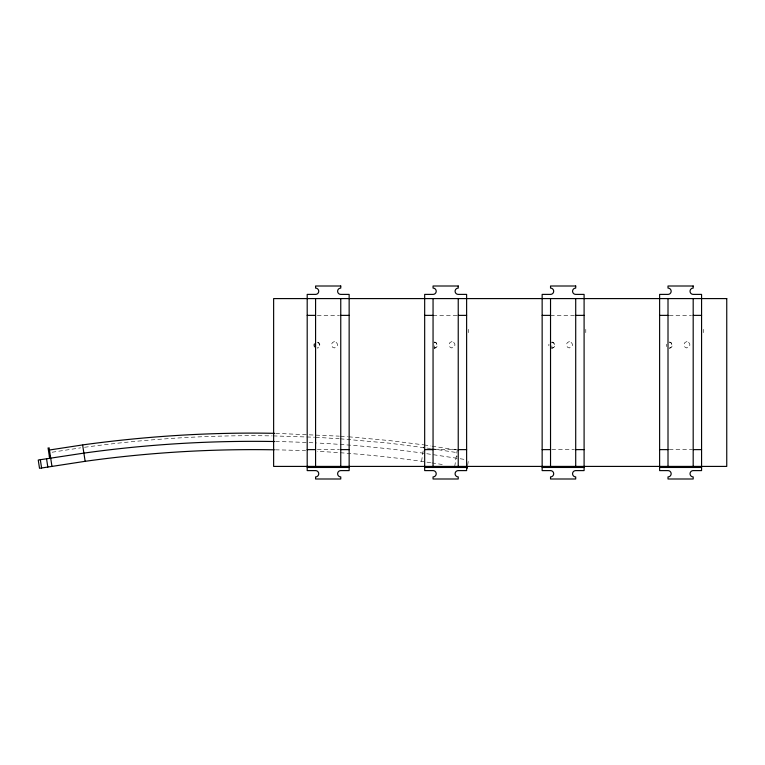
<?xml version="1.0" encoding="UTF-8"?>
<svg xmlns="http://www.w3.org/2000/svg" width="765" height="765" viewBox="0 0 765 765"><rect width="100%" height="100%" fill="white"/><g stroke="black" fill="none" stroke-linecap="round" stroke-linejoin="round"><path stroke-width="0.57" stroke-dasharray="3.83 2.87" d="M421.563 461.314L423.762 446.99M454.735 466.411L457.269 449.897M467.654 465.216L468.448 460.033M52.125 452.23L80.727 447.831M84.523 447.286C146.67 438.823 209.447 434.759 272.168 435.897M434.233 348.257L435.008 348.19A3.146 2.993 -90 0 0 434.472 341.974L434.348 348.247M551.708 348.257L552.483 348.19A3.146 2.993 -90 0 0 551.948 341.974L551.823 348.247M669.298 348.247L669.958 348.19A3.146 2.993 -90 0 0 669.423 341.974M317.332 315.371L339.469 315.371M433.057 315.371L456.944 315.371M550.532 315.371L574.419 315.371M669.298 315.371L691.436 315.371M317.332 449.629L339.469 449.629M434.348 449.629L456.944 449.629M551.823 449.629L574.419 449.629M669.298 449.629L691.895 449.629M275.744 433.353L339.306 436.155M273.344 435.907L314.482 437.226M315.658 437.274L339.134 438.747M340.482 436.241L347.54 436.729M348.716 436.805L389.787 440.611L423.705 444.857M340.301 438.823L389.5 443.184L430.552 448.539M424.078 444.924L430.944 445.976M432.091 446.148L457.26 450.011M431.699 448.711L456.858 452.574M456.332 456.045L457.365 456.208M457.049 458.273L422.557 453.081A1225.004 1225.004 0 0 0 317.704 443.031M460.157 458.751L464.824 459.469M430.714 462.72L421.41 461.295A1216.713 1216.713 0 0 0 317.274 451.312M431.862 462.892L443.298 464.651M703.255 329.332L703.255 332.689M585.78 329.332L585.78 332.689M468.304 329.332L468.304 332.689M551.823 342.28A2.84 2.563 -90 0 1 554.395 345.12A2.84 2.563 -90 0 1 551.823 347.96M548.907 345.809A3.146 2.993 -90 0 1 548.974 344.183M669.298 342.28A2.84 2.563 -90 0 1 671.871 345.12A2.84 2.563 -90 0 1 669.298 347.96M666.65 346.583A3.146 2.993 -90 0 1 666.449 344.183M317.542 342.376A2.84 2.563 -90 0 1 317.542 347.865M314.654 346.535A2.84 2.563 -90 0 1 314.654 343.695M317.762 342.118A3.146 2.993 -90 0 1 317.532 348.19M314.673 347.253A3.146 2.993 -90 0 1 314.845 342.806M434.348 342.28A2.84 2.563 -90 0 1 436.92 345.12A2.84 2.563 -90 0 1 434.348 347.96M275.438 449.83A1216.713 1216.713 0 0 1 305.656 450.757M275.591 441.539A1225.004 1225.004 0 0 1 316.538 442.964M334.601 341.706L333.932 341.773A3.146 3.079 -90 0 0 334.477 347.989L334.601 347.683A2.84 2.831 -90 0 0 337.442 344.843A2.84 2.831 -90 0 0 334.601 342.003L334.601 341.706M452.077 341.706L451.407 341.773A3.146 3.079 -90 0 0 451.952 347.989L452.077 347.683A2.84 2.831 -90 0 0 454.917 344.843A2.84 2.831 -90 0 0 452.077 342.003L452.077 341.706M569.552 341.706L568.883 341.773A3.146 3.079 -90 0 0 569.428 347.989L569.552 347.683A2.84 2.831 -90 0 0 572.392 344.843A2.84 2.831 -90 0 0 569.552 342.003L569.552 341.706M687.027 341.706L686.358 341.773A3.146 3.079 -90 0 0 686.903 347.989L687.027 347.683A2.84 2.831 -90 0 0 689.867 344.843A2.84 2.831 -90 0 0 687.027 342.003L687.027 341.706"/><path stroke-width="1.15" d="M467.176 468.323L467.501 466.248M49.448 450.011L82.62 444.924L85.145 461.314M49.333 456.208L50.375 456.045M83.002 444.857C146.44 436.193 210.538 432.062 274.559 433.334M307.195 315.371L315.582 315.371M340.76 315.371L349.146 315.371M424.671 315.371L433.057 315.371M458.235 315.371L466.621 315.371M542.146 315.371L550.532 315.371M575.71 315.371L584.097 315.371M659.621 315.371L668.008 315.371M693.186 315.371L701.572 315.371M307.195 449.629L315.582 449.629M340.76 449.629L349.146 449.629M424.671 449.629L433.057 449.629M458.235 449.629L466.621 449.629M542.146 449.629L550.532 449.629M575.71 449.629L584.097 449.629M659.621 449.629L668.008 449.629M693.186 449.629L701.572 449.629M307.195 467.463L349.146 467.463M424.671 467.463L466.621 467.463M542.146 467.463L584.097 467.463M659.621 467.463L701.572 467.463M49.094 447.755L51.963 466.411M48.061 447.908L49.658 458.273M46.541 458.751L47.822 467.052M40.325 459.708L41.597 468.008M693.186 298.589L693.186 466.411M668.008 298.589L668.008 466.411M575.71 298.589L575.71 466.411M550.532 298.589L550.532 466.411M458.235 298.589L458.235 466.411M433.057 298.589L433.057 466.411M340.76 298.589L340.76 466.411M315.582 298.589L315.582 466.411M274.281 449.81A1216.713 1216.713 0 0 0 85.288 461.295L39.522 468.323L38.25 460.033L84.15 453.081A1225.004 1225.004 0 0 1 274.425 441.52M340.76 286.005L315.582 286.005L315.582 288.099A3.146 3.146 0 0 1 318.737 291.245A3.146 3.146 0 0 1 315.582 294.391L307.195 294.391L307.195 470.609L315.582 470.609A3.146 3.146 0 0 1 318.737 473.755A3.146 3.146 0 0 1 315.582 476.901L315.582 478.995L340.76 478.995L340.76 476.901A3.146 3.146 0 0 1 337.614 473.755A3.146 3.146 0 0 1 340.76 470.609L349.146 470.609L349.146 294.391L340.76 294.391A3.146 3.146 0 0 1 337.614 291.245A3.146 3.146 0 0 1 340.76 288.099L340.76 286.005M458.235 286.005L433.057 286.005L433.057 288.099A3.146 3.146 0 0 1 436.213 291.245A3.146 3.146 0 0 1 433.057 294.391L424.671 294.391L424.671 470.609L433.057 470.609A3.146 3.146 0 0 1 436.213 473.755A3.146 3.146 0 0 1 433.057 476.901L433.057 478.995L458.235 478.995L458.235 476.901A3.146 3.146 0 0 1 455.089 473.755A3.146 3.146 0 0 1 458.235 470.609L466.621 470.609L466.621 294.391L458.235 294.391A3.146 3.146 0 0 1 455.089 291.245A3.146 3.146 0 0 1 458.235 288.099L458.235 286.005M575.71 286.005L550.532 286.005L550.532 288.099A3.146 3.146 0 0 1 553.688 291.245A3.146 3.146 0 0 1 550.532 294.391L542.146 294.391L542.146 470.609L550.532 470.609A3.146 3.146 0 0 1 553.688 473.755A3.146 3.146 0 0 1 550.532 476.901L550.532 478.995L575.71 478.995L575.71 476.901A3.146 3.146 0 0 1 572.564 473.755A3.146 3.146 0 0 1 575.71 470.609L584.097 470.609L584.097 294.391L575.71 294.391A3.146 3.146 0 0 1 572.564 291.245A3.146 3.146 0 0 1 575.71 288.099L575.71 286.005M693.186 286.005L668.008 286.005L668.008 288.099A3.146 3.146 0 0 1 671.163 291.245A3.146 3.146 0 0 1 668.008 294.391L659.621 294.391L659.621 470.609L668.008 470.609A3.146 3.146 0 0 1 671.163 473.755A3.146 3.146 0 0 1 668.008 476.901L668.008 478.995L693.186 478.995L693.186 476.901A3.146 3.146 0 0 1 690.04 473.755A3.146 3.146 0 0 1 693.186 470.609L701.572 470.609L701.572 294.391L693.186 294.391A3.146 3.146 0 0 1 690.04 291.245A3.146 3.146 0 0 1 693.186 288.099L693.186 286.005M726.75 298.589L273.631 298.589L273.631 466.411L726.75 466.411L726.75 298.589"/></g></svg>
